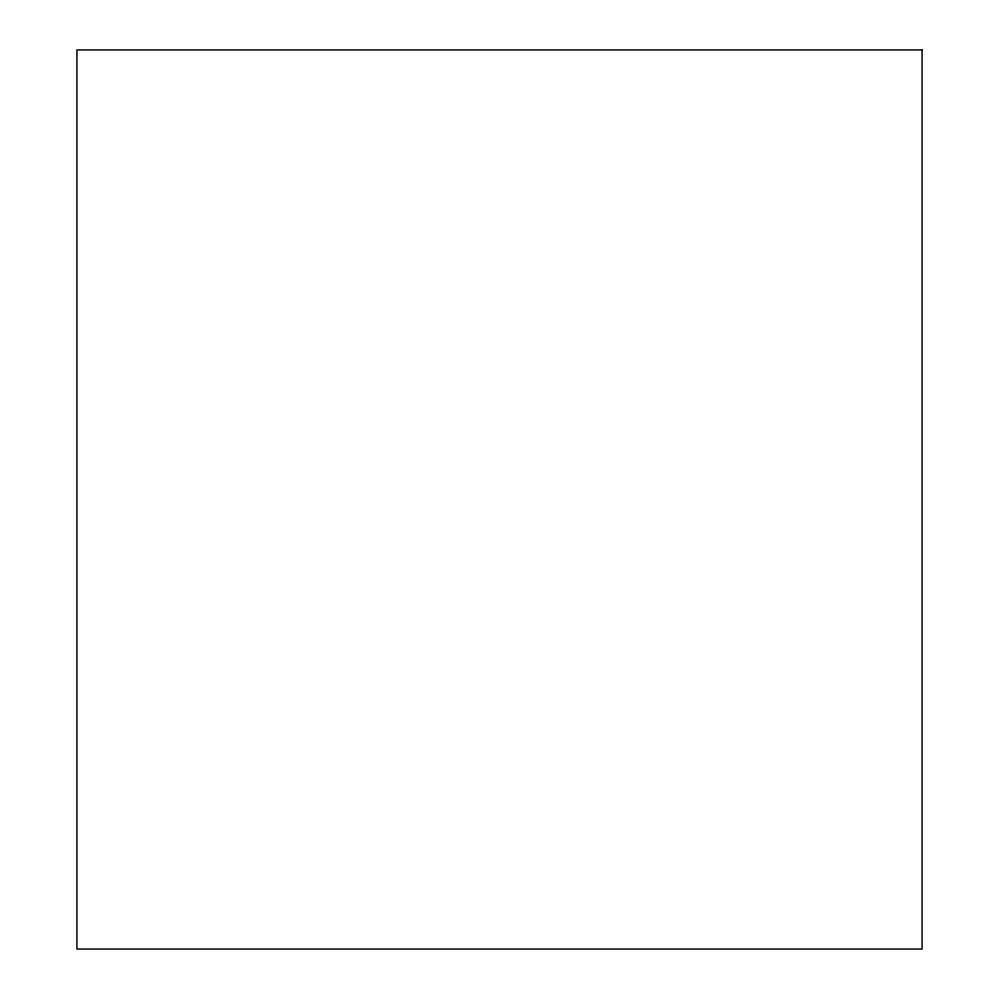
<?xml version="1.0" encoding="UTF-8"?>
<svg xmlns="http://www.w3.org/2000/svg" width="999" height="999" viewBox="0 0 999 999"><rect width="100%" height="100%" fill="white"/><g stroke="black" fill="none" stroke-linecap="round" stroke-linejoin="round"><path stroke-width="1.5" d="M922.077 49.95L76.923 49.95L76.923 949.05L922.077 949.05L922.077 49.95"/></g></svg>
